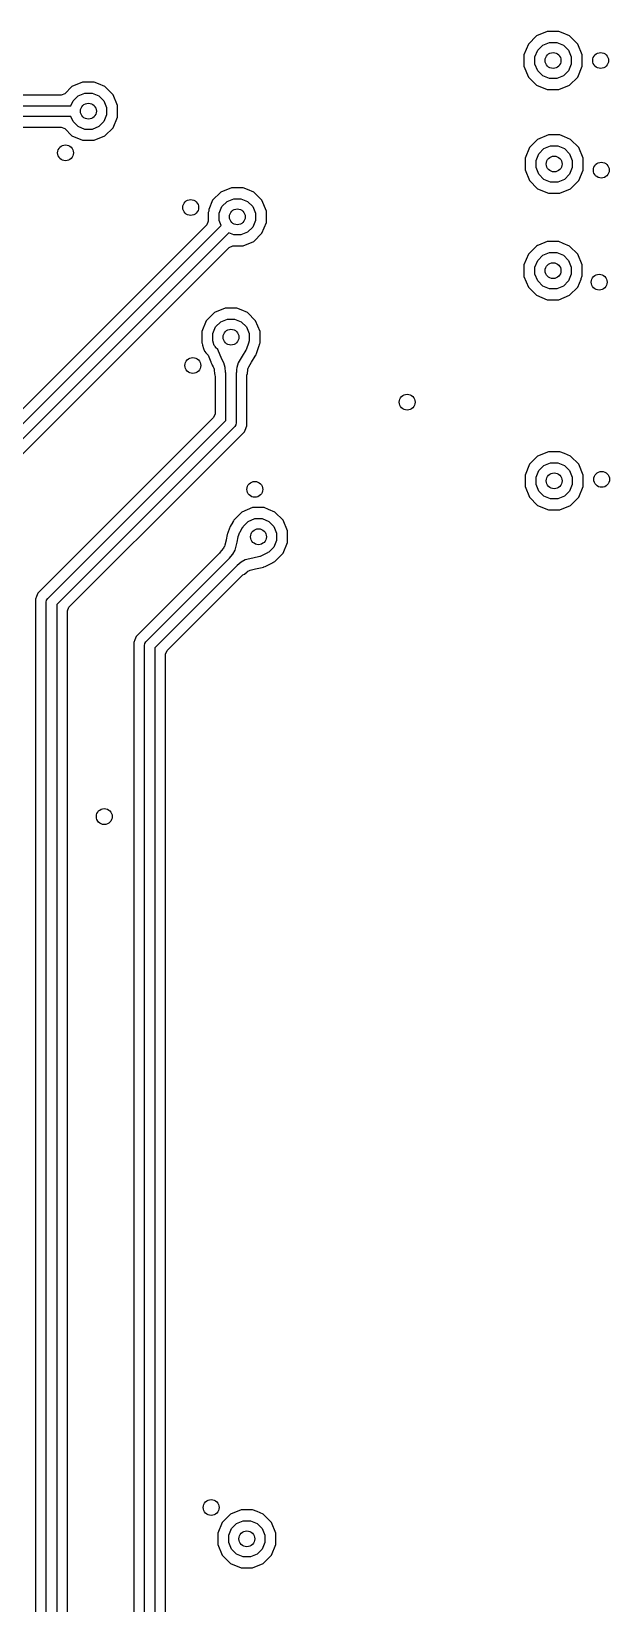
# Model space of a CAD drawing. Extents: x 114.9 to 199.6, y -137.1 to -76.7.
# Drawn here: x 183.84 to 189.31, y -106.8 to -91.91 of the extents above; entities that cross this region are included whole.
import ezdxf

# ---------------------------------------------------------------- set-up
doc = ezdxf.new("R2010")
doc.units = 0
doc.layers.add('BLACK', color=7, linetype='CONTINUOUS')

msp = doc.modelspace()

# ---------------------------------------------------------------- linework, layer by layer
at = {"layer": 'BLACK', "linetype": 'CONTINUOUS'}
for p, q in [((188.62394, -91.956444), (188.546444, -92.03394)), ((188.725198, -91.9145), (188.62394, -91.956444)), ((188.7252, -91.9145), (188.725198, -91.9145)), ((188.8348, -91.9145), (188.7252, -91.9145)), ((188.834801, -91.9145), (188.8348, -91.9145)), ((188.876744, -91.931874), (188.834801, -91.9145)), ((188.936058, -91.956443), (188.876744, -91.931874)), ((188.936059, -91.956444), (188.936058, -91.956443)), ((188.936061, -91.956445), (188.936059, -91.956444)), ((189.013555, -92.033939), (188.936061, -91.956445)), ((188.546444, -92.03394), (188.5045, -92.135198)), ((188.5045, -92.135198), (188.5045, -92.1352)), ((188.5045, -92.1352), (188.5045, -92.2448)), ((188.608363, -92.155859), (188.634493, -92.092775)), ((188.608363, -92.224141), (188.608363, -92.155859)), ((188.634493, -92.092775), (188.682775, -92.044493)), ((188.682775, -92.044493), (188.745859, -92.018363)), ((188.745859, -92.018363), (188.814141, -92.018363)), ((188.814141, -92.018363), (188.877225, -92.044493)), ((188.877225, -92.044493), (188.925507, -92.092775)), ((188.925507, -92.092775), (188.951637, -92.155859)), ((188.951637, -92.155859), (188.951637, -92.224141)), ((189.013555, -92.03394), (189.013555, -92.033939)), ((189.013557, -92.033942), (189.013555, -92.03394)), ((189.0555, -92.1352), (189.013557, -92.033942)), ((189.0555, -92.2448), (189.0555, -92.1352)), ((188.5045, -92.2448), (188.546443, -92.346058)), ((188.634493, -92.287225), (188.608363, -92.224141)), ((188.682775, -92.335507), (188.634493, -92.287225)), ((188.925507, -92.287225), (188.877225, -92.335507)), ((188.951637, -92.224141), (188.925507, -92.287225)), ((189.013557, -92.346058), (189.0555, -92.2448)), ((184.223939, -92.436444), (184.155237, -92.505148)), ((184.22394, -92.436444), (184.223939, -92.436444)), ((184.325198, -92.3945), (184.22394, -92.436444)), ((184.3252, -92.3945), (184.325198, -92.3945)), ((184.4348, -92.3945), (184.3252, -92.3945)), ((184.434801, -92.3945), (184.4348, -92.3945)), ((184.476744, -92.411874), (184.434801, -92.3945)), ((184.536058, -92.436443), (184.476744, -92.411874)), ((184.536059, -92.436444), (184.536058, -92.436443)), ((184.536061, -92.436445), (184.536059, -92.436444)), ((184.613555, -92.513939), (184.536061, -92.436445)), ((188.546443, -92.346058), (188.546444, -92.346059)), ((188.546444, -92.346059), (188.546445, -92.346061)), ((188.546445, -92.346061), (188.623939, -92.423555)), ((188.623939, -92.423555), (188.62394, -92.423555)), ((188.62394, -92.423555), (188.623942, -92.423557)), ((188.623942, -92.423557), (188.7252, -92.4655)), ((188.745859, -92.361637), (188.682775, -92.335507)), ((188.814141, -92.361637), (188.745859, -92.361637)), ((188.877225, -92.335507), (188.814141, -92.361637)), ((188.8348, -92.4655), (188.936058, -92.423557)), ((188.936058, -92.423557), (188.93606, -92.423555)), ((188.93606, -92.423555), (188.936061, -92.423555)), ((188.936061, -92.423555), (189.013555, -92.346061)), ((189.013555, -92.34606), (189.013557, -92.346058)), ((189.013555, -92.346061), (189.013555, -92.34606)), ((184.120589, -92.5195), (183.340062, -92.5195)), ((184.155237, -92.505148), (184.120589, -92.5195)), ((184.214932, -92.62), (184.234493, -92.572775)), ((184.234493, -92.572775), (184.282775, -92.524493)), ((184.282775, -92.524493), (184.345859, -92.498363)), ((184.345859, -92.498363), (184.414141, -92.498363)), ((184.414141, -92.498363), (184.477225, -92.524493)), ((184.477225, -92.524493), (184.525507, -92.572775)), ((184.525507, -92.572775), (184.551637, -92.635859)), ((184.613555, -92.51394), (184.613555, -92.513939)), ((184.613557, -92.513942), (184.613555, -92.51394)), ((184.6555, -92.6152), (184.613557, -92.513942)), ((188.7252, -92.4655), (188.725202, -92.4655)), ((188.725202, -92.4655), (188.834798, -92.4655)), ((188.834798, -92.4655), (188.8348, -92.4655)), ((183.37, -92.62), (184.214932, -92.62)), ((184.214932, -92.72), (183.390711, -92.72)), ((184.234493, -92.767225), (184.214932, -92.72)), ((184.551637, -92.704141), (184.525507, -92.767225)), ((184.551637, -92.635859), (184.551637, -92.704141)), ((184.613557, -92.826058), (184.6555, -92.7248)), ((184.6555, -92.7248), (184.6555, -92.6152)), ((183.452635, -92.8205), (184.120589, -92.8205)), ((184.120589, -92.8205), (184.155237, -92.834852)), ((184.155237, -92.834852), (184.223939, -92.903555)), ((184.223939, -92.903555), (184.22394, -92.903555)), ((184.22394, -92.903555), (184.223942, -92.903557)), ((184.223942, -92.903557), (184.3252, -92.9455)), ((184.282775, -92.815507), (184.234493, -92.767225)), ((184.345859, -92.841637), (184.282775, -92.815507)), ((184.414141, -92.841637), (184.345859, -92.841637)), ((184.477225, -92.815507), (184.414141, -92.841637)), ((184.4348, -92.9455), (184.536058, -92.903557)), ((184.525507, -92.767225), (184.477225, -92.815507)), ((184.536058, -92.903557), (184.53606, -92.903555)), ((184.53606, -92.903555), (184.536061, -92.903555)), ((184.536061, -92.903555), (184.613555, -92.826061)), ((184.613555, -92.82606), (184.613557, -92.826058)), ((184.613555, -92.826061), (184.613555, -92.82606)), ((188.735198, -92.8945), (188.63394, -92.936444)), ((188.7352, -92.8945), (188.735198, -92.8945)), ((188.8448, -92.8945), (188.7352, -92.8945)), ((188.844801, -92.8945), (188.8448, -92.8945)), ((188.886744, -92.911874), (188.844801, -92.8945)), ((184.3252, -92.9455), (184.325202, -92.9455)), ((184.325202, -92.9455), (184.434798, -92.9455)), ((184.434798, -92.9455), (184.4348, -92.9455)), ((188.556444, -93.01394), (188.5145, -93.115198)), ((188.63394, -92.936444), (188.556444, -93.01394)), ((188.644493, -93.072775), (188.692775, -93.024493)), ((188.692775, -93.024493), (188.755859, -92.998363)), ((188.755859, -92.998363), (188.824141, -92.998363)), ((188.824141, -92.998363), (188.887225, -93.024493)), ((188.946058, -92.936443), (188.886744, -92.911874)), ((188.887225, -93.024493), (188.935507, -93.072775)), ((188.946059, -92.936444), (188.946058, -92.936443)), ((188.946061, -92.936445), (188.946059, -92.936444)), ((189.023555, -93.013939), (188.946061, -92.936445)), ((189.023555, -93.01394), (189.023555, -93.013939)), ((189.023557, -93.013942), (189.023555, -93.01394)), ((189.0655, -93.1152), (189.023557, -93.013942)), ((188.5145, -93.115198), (188.5145, -93.1152)), ((188.5145, -93.1152), (188.5145, -93.2248)), ((188.618363, -93.135859), (188.644493, -93.072775)), ((188.618363, -93.204141), (188.618363, -93.135859)), ((188.935507, -93.072775), (188.961637, -93.135859)), ((188.961637, -93.135859), (188.961637, -93.204141)), ((189.064666, -93.193446), (189.0655, -93.191432)), ((189.064666, -93.226813), (189.064666, -93.193446)), ((189.0655, -93.191432), (189.0655, -93.1152)), ((188.5145, -93.2248), (188.556443, -93.326058)), ((188.556443, -93.326058), (188.556444, -93.326059)), ((188.556444, -93.326059), (188.556445, -93.326061)), ((188.556445, -93.326061), (188.633939, -93.403555)), ((188.644493, -93.267225), (188.618363, -93.204141)), ((188.692775, -93.315507), (188.644493, -93.267225)), ((188.755859, -93.341637), (188.692775, -93.315507)), ((188.824141, -93.341637), (188.755859, -93.341637)), ((188.887225, -93.315507), (188.824141, -93.341637)), ((188.935507, -93.267225), (188.887225, -93.315507)), ((188.961637, -93.204141), (188.935507, -93.267225)), ((188.946061, -93.403555), (189.023555, -93.326061)), ((189.023555, -93.32606), (189.023557, -93.326058)), ((189.023555, -93.326061), (189.023555, -93.32606)), ((189.023557, -93.326058), (189.064666, -93.226813)), ((185.63394, -93.436444), (185.556444, -93.51394)), ((185.735198, -93.3945), (185.63394, -93.436444)), ((185.692775, -93.524493), (185.755859, -93.498363)), ((185.7352, -93.3945), (185.735198, -93.3945)), ((185.8448, -93.3945), (185.7352, -93.3945)), ((185.755859, -93.498363), (185.824141, -93.498363)), ((185.824141, -93.498363), (185.887225, -93.524493)), ((185.844801, -93.3945), (185.8448, -93.3945)), ((185.886744, -93.411874), (185.844801, -93.3945)), ((185.946058, -93.436443), (185.886744, -93.411874)), ((185.946059, -93.436444), (185.946058, -93.436443)), ((185.946061, -93.436445), (185.946059, -93.436444)), ((186.023555, -93.513939), (185.946061, -93.436445)), ((188.633939, -93.403555), (188.63394, -93.403555)), ((188.63394, -93.403555), (188.633942, -93.403557)), ((188.633942, -93.403557), (188.7352, -93.4455)), ((188.7352, -93.4455), (188.735202, -93.4455)), ((188.735202, -93.4455), (188.844798, -93.4455)), ((188.844798, -93.4455), (188.8448, -93.4455)), ((188.8448, -93.4455), (188.946058, -93.403557)), ((188.946058, -93.403557), (188.94606, -93.403555)), ((188.94606, -93.403555), (188.946061, -93.403555)), ((185.520373, -93.615888), (185.5145, -93.630066)), ((185.5145, -93.630066), (185.5145, -93.712363)), ((185.556444, -93.51394), (185.520373, -93.601019)), ((185.520373, -93.601019), (185.520373, -93.615888)), ((185.618363, -93.635859), (185.644493, -93.572775)), ((185.618363, -93.704141), (185.618363, -93.635859)), ((185.644493, -93.572775), (185.692775, -93.524493)), ((185.887225, -93.524493), (185.935507, -93.572775)), ((185.935507, -93.572775), (185.961637, -93.635859)), ((185.961637, -93.635859), (185.961637, -93.704141)), ((186.023555, -93.51394), (186.023555, -93.513939)), ((186.023557, -93.513942), (186.023555, -93.51394)), ((186.0655, -93.6152), (186.023557, -93.513942)), ((186.0655, -93.7248), (186.0655, -93.6152)), ((185.500148, -93.747011), (168.482414, -110.764745)), ((168.574645, -110.814645), (185.637924, -93.751365)), ((185.5145, -93.712363), (185.500148, -93.747011)), ((185.637924, -93.751365), (185.618363, -93.704141)), ((185.935507, -93.767225), (185.887225, -93.815507)), ((185.961637, -93.704141), (185.935507, -93.767225)), ((186.023557, -93.826058), (186.0655, -93.7248)), ((185.708634, -93.822075), (168.66, -110.87071)), ((185.755859, -93.841637), (185.708634, -93.822075)), ((185.712987, -93.959851), (185.747635, -93.9455)), ((185.747635, -93.9455), (185.844798, -93.9455)), ((185.824141, -93.841637), (185.755859, -93.841637)), ((185.887225, -93.815507), (185.824141, -93.841637)), ((185.844798, -93.9455), (185.8448, -93.9455)), ((185.8448, -93.9455), (185.946058, -93.903557)), ((185.946058, -93.903557), (185.94606, -93.903555)), ((185.94606, -93.903555), (185.946061, -93.903555)), ((185.946061, -93.903555), (186.023555, -93.826061)), ((186.023555, -93.82606), (186.023557, -93.826058)), ((186.023555, -93.826061), (186.023555, -93.82606)), ((188.62394, -93.946444), (188.546444, -94.02394)), ((188.631779, -93.943197), (188.62394, -93.946444)), ((188.641312, -93.939248), (188.631779, -93.943197)), ((188.725198, -93.9045), (188.641312, -93.939248)), ((188.7252, -93.9045), (188.725198, -93.9045)), ((188.8348, -93.9045), (188.7252, -93.9045)), ((188.834801, -93.9045), (188.8348, -93.9045)), ((188.876744, -93.921874), (188.834801, -93.9045)), ((188.936058, -93.946443), (188.876744, -93.921874)), ((188.936059, -93.946444), (188.936058, -93.946443)), ((188.936061, -93.946445), (188.936059, -93.946444)), ((189.013555, -94.023939), (188.936061, -93.946445)), ((185.54764, -94.125198), (185.712987, -93.959851)), ((188.546444, -94.02394), (188.5045, -94.125198)), ((188.608363, -94.145859), (188.634493, -94.082775)), ((188.634493, -94.082775), (188.682775, -94.034493)), ((188.682775, -94.034493), (188.745859, -94.008363)), ((188.745859, -94.008363), (188.814141, -94.008363)), ((188.814141, -94.008363), (188.877225, -94.034493)), ((188.877225, -94.034493), (188.925507, -94.082775)), ((188.925507, -94.082775), (188.951637, -94.145859)), ((189.013555, -94.02394), (189.013555, -94.023939)), ((189.013557, -94.023942), (189.013555, -94.02394)), ((189.0555, -94.1252), (189.013557, -94.023942)), ((168.774851, -110.897988), (185.54764, -94.125198)), ((188.5045, -94.125198), (188.5045, -94.1252)), ((188.5045, -94.1252), (188.5045, -94.2348)), ((188.5045, -94.2348), (188.546443, -94.336058)), ((188.608363, -94.214141), (188.608363, -94.145859)), ((188.634493, -94.277225), (188.608363, -94.214141)), ((188.951637, -94.214141), (188.925507, -94.277225)), ((188.951637, -94.145859), (188.951637, -94.214141)), ((189.044929, -94.255001), (189.0555, -94.22948)), ((189.0555, -94.22948), (189.0555, -94.1252)), ((188.546443, -94.336058), (188.546444, -94.336059)), ((188.546444, -94.336059), (188.546445, -94.336061)), ((188.546445, -94.336061), (188.623939, -94.413555)), ((188.682775, -94.325507), (188.634493, -94.277225)), ((188.745859, -94.351637), (188.682775, -94.325507)), ((188.814141, -94.351637), (188.745859, -94.351637)), ((188.877225, -94.325507), (188.814141, -94.351637)), ((188.925507, -94.277225), (188.877225, -94.325507)), ((188.936061, -94.413555), (189.013555, -94.336061)), ((189.013555, -94.33606), (189.013557, -94.336058)), ((189.013555, -94.336061), (189.013555, -94.33606)), ((189.013557, -94.336058), (189.044929, -94.26032)), ((189.044929, -94.26032), (189.044929, -94.255001)), ((185.675198, -94.5345), (185.57394, -94.576444)), ((185.6752, -94.5345), (185.675198, -94.5345)), ((185.7848, -94.5345), (185.6752, -94.5345)), ((185.784801, -94.5345), (185.7848, -94.5345)), ((185.826744, -94.551874), (185.784801, -94.5345)), ((188.623939, -94.413555), (188.62394, -94.413555)), ((188.62394, -94.413555), (188.623942, -94.413557)), ((188.623942, -94.413557), (188.7252, -94.4555)), ((188.7252, -94.4555), (188.725202, -94.4555)), ((188.725202, -94.4555), (188.834798, -94.4555)), ((188.834798, -94.4555), (188.8348, -94.4555)), ((188.8348, -94.4555), (188.936058, -94.413557)), ((188.936058, -94.413557), (188.93606, -94.413555)), ((188.93606, -94.413555), (188.936061, -94.413555)), ((185.496444, -94.65394), (185.4545, -94.755198)), ((185.57394, -94.576444), (185.496444, -94.65394)), ((185.584493, -94.712775), (185.632775, -94.664493)), ((185.632775, -94.664493), (185.695859, -94.638363)), ((185.695859, -94.638363), (185.764141, -94.638363)), ((185.764141, -94.638363), (185.827225, -94.664493)), ((185.886058, -94.576443), (185.826744, -94.551874)), ((185.827225, -94.664493), (185.875507, -94.712775)), ((185.886059, -94.576444), (185.886058, -94.576443)), ((185.886061, -94.576445), (185.886059, -94.576444)), ((185.963555, -94.653939), (185.886061, -94.576445)), ((185.963555, -94.65394), (185.963555, -94.653939)), ((185.963557, -94.653942), (185.963555, -94.65394)), ((186.0055, -94.7552), (185.963557, -94.653942)), ((185.4545, -94.755198), (185.4545, -94.8648)), ((185.558363, -94.775859), (185.584493, -94.712775)), ((185.558363, -94.844141), (185.558363, -94.775859)), ((185.875507, -94.712775), (185.901637, -94.775859)), ((185.901637, -94.775859), (185.901637, -94.844141)), ((186.0055, -94.8648), (186.0055, -94.7552)), ((185.4545, -94.8648), (185.456504, -94.869639)), ((185.456504, -94.869639), (185.459485, -94.88215)), ((185.459485, -94.88215), (185.459665, -94.882119)), ((185.459665, -94.882119), (185.460078, -94.884484)), ((185.460078, -94.884484), (185.468995, -94.916554)), ((185.468995, -94.916554), (185.468997, -94.916559)), ((185.468997, -94.916559), (185.479521, -94.941469)), ((185.479521, -94.941469), (185.479527, -94.94148)), ((185.479527, -94.94148), (185.482513, -94.946597)), ((185.482513, -94.946597), (185.482527, -94.946618)), ((185.482527, -94.946618), (185.490569, -94.957048)), ((185.490569, -94.957048), (185.490577, -94.957058)), ((185.490577, -94.957058), (185.491233, -94.957909)), ((185.491233, -94.957909), (185.513766, -94.980442)), ((185.513766, -94.980442), (185.539896, -95.043526)), ((185.562096, -94.853154), (185.558363, -94.844141)), ((185.561722, -94.856221), (185.562096, -94.853154)), ((185.57064, -94.888294), (185.561722, -94.856221)), ((185.573638, -94.893431), (185.57064, -94.888294)), ((185.582414, -94.902207), (185.573638, -94.893431)), ((185.584493, -94.907225), (185.582414, -94.902207)), ((185.603894, -94.926626), (185.584493, -94.907225)), ((185.641781, -95.018092), (185.603894, -94.926626)), ((185.871286, -94.933822), (185.835284, -94.989902)), ((185.872537, -94.93121), (185.871286, -94.933822)), ((185.897451, -94.856663), (185.872537, -94.93121)), ((185.897816, -94.855301), (185.897451, -94.856663)), ((185.901637, -94.844141), (185.897561, -94.853981)), ((185.897561, -94.853981), (185.897816, -94.855301)), ((185.960066, -94.990817), (185.966436, -94.979393)), ((185.966436, -94.979393), (185.967687, -94.976781)), ((185.967687, -94.976781), (185.972597, -94.964651)), ((185.972597, -94.964651), (185.997511, -94.890104)), ((185.997511, -94.890104), (185.999355, -94.883972)), ((185.999355, -94.883972), (185.99972, -94.88261)), ((185.99972, -94.882599), (185.999732, -94.882523)), ((185.99972, -94.88261), (185.99972, -94.882599)), ((185.999732, -94.882523), (186.000054, -94.88136)), ((186.000054, -94.88136), (186.000439, -94.879926)), ((186.000439, -94.879926), (186.000451, -94.879929)), ((186.000451, -94.879929), (186.002924, -94.871015)), ((186.002924, -94.871015), (186.0055, -94.8648)), ((185.539896, -95.043526), (185.539896, -95.047803)), ((185.539896, -95.047803), (185.544311, -95.058462)), ((185.544311, -95.058462), (185.54753, -95.065497)), ((185.54753, -95.065497), (185.548302, -95.06703)), ((185.548302, -95.06703), (185.552077, -95.073886)), ((185.552077, -95.073886), (185.552086, -95.073901)), ((185.552086, -95.073901), (185.552091, -95.07391)), ((185.552091, -95.07391), (185.562079, -95.090554)), ((185.562079, -95.090554), (185.567265, -95.102612)), ((185.567265, -95.102612), (185.569782, -95.111645)), ((185.569782, -95.111645), (185.571434, -95.121024)), ((185.571434, -95.121024), (185.573978, -95.153961)), ((185.64255, -95.019621), (185.641781, -95.018092)), ((185.663287, -95.054174), (185.64255, -95.019621)), ((185.67546, -95.097858), (185.663287, -95.054174)), ((185.678809, -95.141221), (185.67546, -95.097858)), ((185.783089, -95.117059), (185.780842, -95.145848)), ((185.784628, -95.097352), (185.783089, -95.117059)), ((185.796806, -95.054174), (185.784628, -95.097352)), ((185.797021, -95.05341), (185.796806, -95.054174)), ((185.835284, -94.989902), (185.797021, -95.05341)), ((185.886022, -95.154059), (185.888742, -95.119205)), ((185.888742, -95.119205), (185.888961, -95.117673)), ((185.888961, -95.117673), (185.889264, -95.117159)), ((185.889264, -95.117159), (185.89031, -95.111296)), ((185.89031, -95.111296), (185.892919, -95.102045)), ((185.892919, -95.102045), (185.898106, -95.090061)), ((185.898106, -95.090061), (185.924536, -95.046193)), ((185.924536, -95.046193), (185.925216, -95.0451)), ((185.925216, -95.0451), (185.960066, -94.990817)), ((185.573978, -95.153961), (185.573978, -95.153963)), ((185.573978, -95.153963), (185.577925, -95.169151)), ((185.577925, -95.169151), (185.5795, -95.181473)), ((185.5795, -95.181473), (185.5795, -95.537363)), ((185.679166, -95.145838), (185.678809, -95.141221)), ((185.68, -95.14765), (185.679166, -95.145838)), ((185.68, -95.59929), (185.68, -95.14765)), ((185.780842, -95.145848), (185.78, -95.147502)), ((185.78, -95.147502), (185.78, -95.62)), ((185.8805, -95.180444), (185.880991, -95.173521)), ((185.8805, -95.649936), (185.8805, -95.180444)), ((185.880991, -95.173521), (185.881449, -95.170305)), ((185.881449, -95.170305), (185.886022, -95.154059)), ((185.565148, -95.572011), (183.902413, -97.234746)), ((185.5795, -95.537363), (185.565148, -95.572011)), ((183.994645, -97.284645), (185.68, -95.59929)), ((185.765355, -95.655355), (184.08, -97.34071)), ((185.668339, -95.8945), (185.857587, -95.705252)), ((185.776194, -95.639134), (185.765355, -95.655355)), ((185.78, -95.62), (185.776194, -95.639134)), ((185.857587, -95.705252), (185.864297, -95.689049)), ((185.864297, -95.689049), (185.8805, -95.649936)), ((185.487113, -96.075726), (185.668339, -95.8945)), ((188.556444, -96.01394), (188.5145, -96.115198)), ((188.63394, -95.936444), (188.556444, -96.01394)), ((188.735198, -95.8945), (188.63394, -95.936444)), ((188.644493, -96.072775), (188.692775, -96.024493)), ((188.692775, -96.024493), (188.755859, -95.998363)), ((188.7352, -95.8945), (188.735198, -95.8945)), ((188.8448, -95.8945), (188.7352, -95.8945)), ((188.755859, -95.998363), (188.824141, -95.998363)), ((188.824141, -95.998363), (188.887225, -96.024493)), ((188.844801, -95.8945), (188.8448, -95.8945)), ((188.886744, -95.911874), (188.844801, -95.8945)), ((188.946058, -95.936443), (188.886744, -95.911874)), ((188.887225, -96.024493), (188.935507, -96.072775)), ((188.946059, -95.936444), (188.946058, -95.936443)), ((188.946061, -95.936445), (188.946059, -95.936444)), ((189.023555, -96.013939), (188.946061, -95.936445)), ((189.023555, -96.01394), (189.023555, -96.013939)), ((189.023557, -96.013942), (189.023555, -96.01394)), ((189.0655, -96.1152), (189.023557, -96.013942)), ((184.194852, -97.367987), (185.447641, -96.115198)), ((185.447641, -96.115198), (185.487113, -96.075726)), ((188.5145, -96.115198), (188.5145, -96.1152)), ((188.5145, -96.1152), (188.5145, -96.2248)), ((188.618363, -96.135859), (188.644493, -96.072775)), ((188.618363, -96.204141), (188.618363, -96.135859)), ((188.935507, -96.072775), (188.961637, -96.135859)), ((188.961637, -96.135859), (188.961637, -96.204141)), ((189.0655, -96.2248), (189.0655, -96.1152)), ((188.5145, -96.2248), (188.556443, -96.326058)), ((188.556443, -96.326058), (188.556444, -96.326059)), ((188.556444, -96.326059), (188.556445, -96.326061)), ((188.556445, -96.326061), (188.633939, -96.403555)), ((188.644493, -96.267225), (188.618363, -96.204141)), ((188.692775, -96.315507), (188.644493, -96.267225)), ((188.755859, -96.341637), (188.692775, -96.315507)), ((188.887225, -96.315507), (188.824141, -96.341637)), ((188.935507, -96.267225), (188.887225, -96.315507)), ((188.961637, -96.204141), (188.935507, -96.267225)), ((188.946061, -96.403555), (189.023555, -96.326061)), ((189.023555, -96.32606), (189.023557, -96.326058)), ((189.023555, -96.326061), (189.023555, -96.32606)), ((189.023557, -96.326058), (189.0655, -96.2248)), ((185.833939, -96.466444), (185.756443, -96.543941)), ((185.83394, -96.466444), (185.833939, -96.466444)), ((185.935198, -96.4245), (185.83394, -96.466444)), ((185.9352, -96.4245), (185.935198, -96.4245)), ((186.0448, -96.4245), (185.9352, -96.4245)), ((186.044801, -96.4245), (186.0448, -96.4245)), ((186.086744, -96.441874), (186.044801, -96.4245)), ((186.146058, -96.466443), (186.086744, -96.441874)), ((186.146059, -96.466444), (186.146058, -96.466443)), ((186.146061, -96.466445), (186.146059, -96.466444)), ((186.223555, -96.543939), (186.146061, -96.466445)), ((188.633939, -96.403555), (188.63394, -96.403555)), ((188.63394, -96.403555), (188.633942, -96.403557)), ((188.633942, -96.403557), (188.7352, -96.4455)), ((188.7352, -96.4455), (188.735202, -96.4455)), ((188.735202, -96.4455), (188.844798, -96.4455)), ((188.824141, -96.341637), (188.755859, -96.341637)), ((188.844798, -96.4455), (188.8448, -96.4455)), ((188.8448, -96.4455), (188.946058, -96.403557)), ((188.946058, -96.403557), (188.94606, -96.403555)), ((188.94606, -96.403555), (188.946061, -96.403555)), ((185.715613, -96.619692), (185.700096, -96.662415)), ((185.718968, -96.611533), (185.715613, -96.619692)), ((185.719775, -96.609782), (185.718968, -96.611533)), ((185.723729, -96.602057), (185.719775, -96.609782)), ((185.746471, -96.561799), (185.723729, -96.602057)), ((185.747856, -96.559828), (185.746471, -96.561799)), ((185.754438, -96.54878), (185.747706, -96.559723)), ((185.747706, -96.559723), (185.747856, -96.559828)), ((185.756442, -96.543942), (185.754438, -96.54878)), ((185.756443, -96.543941), (185.756442, -96.543942)), ((185.815587, -96.653946), (185.838326, -96.613692)), ((185.838326, -96.613692), (185.840759, -96.611788)), ((185.840759, -96.611788), (185.844493, -96.602775)), ((185.844493, -96.602775), (185.892775, -96.554493)), ((185.892775, -96.554493), (185.955859, -96.528363)), ((185.955859, -96.528363), (186.024141, -96.528363)), ((186.024141, -96.528363), (186.087225, -96.554493)), ((186.087225, -96.554493), (186.135507, -96.602775)), ((186.135507, -96.602775), (186.161637, -96.665859)), ((186.223555, -96.54394), (186.223555, -96.543939)), ((186.223557, -96.543942), (186.223555, -96.54394)), ((186.2655, -96.6452), (186.223557, -96.543942)), ((185.68507, -96.730857), (185.672878, -96.779643)), ((185.685595, -96.728516), (185.68507, -96.730857)), ((185.695307, -96.679577), (185.685595, -96.728516)), ((185.697165, -96.67178), (185.695307, -96.679577)), ((185.697632, -96.670105), (185.697165, -96.67178)), ((185.700096, -96.662415), (185.697632, -96.670105)), ((185.770169, -96.825485), (185.788341, -96.752763)), ((185.788341, -96.752763), (185.798787, -96.700123)), ((185.798787, -96.700123), (185.799259, -96.69843)), ((185.799259, -96.69843), (185.814778, -96.655701)), ((185.814778, -96.655701), (185.815587, -96.653946)), ((186.161637, -96.734141), (186.135507, -96.797225)), ((186.161637, -96.665859), (186.161637, -96.734141)), ((186.223557, -96.856058), (186.2655, -96.7548)), ((186.2655, -96.7548), (186.2655, -96.6452)), ((185.620908, -96.85625), (184.832414, -97.644744)), ((184.924645, -97.694645), (185.715888, -96.903401)), ((185.628506, -96.846428), (185.620908, -96.85625)), ((185.636458, -96.832895), (185.628506, -96.846428)), ((185.636459, -96.832893), (185.636458, -96.832895)), ((185.657947, -96.807807), (185.636459, -96.832893)), ((185.66341, -96.800006), (185.657947, -96.807807)), ((185.668018, -96.791837), (185.66341, -96.800006)), ((185.672878, -96.779643), (185.668018, -96.791837)), ((185.715888, -96.903401), (185.716581, -96.901529)), ((185.716581, -96.901529), (185.729455, -96.886499)), ((185.729455, -96.886499), (185.747888, -96.864981)), ((185.747888, -96.864981), (185.770169, -96.825485)), ((185.865267, -96.91951), (185.825435, -96.941818)), ((185.86527, -96.919509), (185.865267, -96.91951)), ((185.937261, -96.901652), (185.86527, -96.919509)), ((186.002347, -96.887461), (185.937261, -96.901652)), ((186.005079, -96.886499), (186.002347, -96.887461)), ((186.07541, -96.851402), (186.005079, -96.886499)), ((186.076632, -96.850697), (186.07541, -96.851402)), ((186.077385, -96.849582), (186.076632, -96.850697)), ((186.087225, -96.845507), (186.077385, -96.849582)), ((186.135507, -96.797225), (186.087225, -96.845507)), ((186.146058, -96.933557), (186.223557, -96.856058)), ((185.786703, -96.974006), (185.01, -97.75071)), ((185.124851, -97.777988), (185.83448, -97.068358)), ((185.78847, -96.973431), (185.786703, -96.974006)), ((185.825435, -96.941818), (185.78847, -96.973431)), ((185.83448, -97.068358), (185.839714, -97.063818)), ((185.839714, -97.063818), (185.842311, -97.061869)), ((185.842311, -97.061869), (185.857039, -97.053609)), ((185.857039, -97.053609), (185.883606, -97.030887)), ((185.883606, -97.030887), (185.884841, -97.029961)), ((185.884841, -97.029961), (185.885417, -97.029813)), ((185.885417, -97.029813), (185.890303, -97.026405)), ((185.890303, -97.026405), (185.898687, -97.02171)), ((185.898687, -97.02171), (185.910826, -97.016905)), ((185.910826, -97.016905), (185.960618, -97.004554)), ((185.960618, -97.004554), (185.961799, -97.004279)), ((185.961799, -97.004279), (186.024822, -96.990539)), ((186.024822, -96.990539), (186.037387, -96.986972)), ((186.037387, -96.986972), (186.040119, -96.98601)), ((186.040119, -96.98601), (186.052186, -96.980898)), ((186.052186, -96.980898), (186.122517, -96.945801)), ((186.122517, -96.945801), (186.128131, -96.942785)), ((186.128131, -96.942785), (186.129353, -96.94208)), ((186.129353, -96.94208), (186.129362, -96.942071)), ((186.129362, -96.942071), (186.129445, -96.942011)), ((186.129445, -96.942011), (186.130837, -96.941223)), ((186.130837, -96.941223), (186.131764, -96.940689)), ((186.131764, -96.940689), (186.131768, -96.940696)), ((186.131768, -96.940696), (186.139834, -96.936134)), ((186.139834, -96.936134), (186.146058, -96.933557)), ((183.88899, -97.267151), (183.8795, -97.290064)), ((183.8795, -97.290064), (183.8795, -97.290065)), ((183.8795, -97.290065), (183.8795, -120.777363)), ((183.902413, -97.234746), (183.88899, -97.267149)), ((183.88899, -97.267149), (183.88899, -97.267151)), ((183.98, -97.32), (183.983806, -97.300866)), ((183.98, -120.83929), (183.98, -97.32)), ((183.983806, -97.300866), (183.994645, -97.284645)), ((184.08, -97.34071), (184.08, -120.86)), ((184.1805, -97.402635), (184.194852, -97.367987)), ((184.1805, -120.889936), (184.1805, -97.402635)), ((184.832413, -97.644746), (184.81899, -97.677149)), ((184.832414, -97.644744), (184.832413, -97.644746)), ((184.81899, -97.677151), (184.8095, -97.700064)), ((184.8095, -97.700064), (184.8095, -97.700065)), ((184.8095, -97.700065), (184.8095, -121.497363)), ((184.81899, -97.677149), (184.81899, -97.677151)), ((184.91, -97.73), (184.913806, -97.710866)), ((184.91, -121.559289), (184.91, -97.73)), ((184.913806, -97.710866), (184.924645, -97.694645)), ((185.01, -97.75071), (185.01, -121.58)), ((185.1105, -97.812635), (185.124851, -97.777988)), ((185.1105, -106.135198), (185.1105, -97.812635)), ((185.72394, -105.956444), (185.646444, -106.03394)), ((185.825198, -105.9145), (185.72394, -105.956444)), ((185.8252, -105.9145), (185.825198, -105.9145)), ((185.9348, -105.9145), (185.8252, -105.9145)), ((185.934801, -105.9145), (185.9348, -105.9145)), ((185.976744, -105.931874), (185.934801, -105.9145)), ((186.036058, -105.956443), (185.976744, -105.931874)), ((186.036059, -105.956444), (186.036058, -105.956443)), ((186.036061, -105.956445), (186.036059, -105.956444)), ((186.113555, -106.033939), (186.036061, -105.956445)), ((185.1105, -121.609936), (185.1105, -106.135198)), ((185.646444, -106.03394), (185.6045, -106.135198)), ((185.6045, -106.135198), (185.6045, -106.1352)), ((185.6045, -106.1352), (185.6045, -106.2448)), ((185.708363, -106.155859), (185.734493, -106.092775)), ((185.734493, -106.092775), (185.782775, -106.044493)), ((185.782775, -106.044493), (185.845859, -106.018363)), ((185.845859, -106.018363), (185.914141, -106.018363)), ((185.914141, -106.018363), (185.977225, -106.044493)), ((185.977225, -106.044493), (186.025507, -106.092775)), ((186.025507, -106.092775), (186.051637, -106.155859)), ((186.113555, -106.03394), (186.113555, -106.033939)), ((186.113557, -106.033942), (186.113555, -106.03394)), ((186.1555, -106.1352), (186.113557, -106.033942)), ((186.1555, -106.2448), (186.1555, -106.1352)), ((185.6045, -106.2448), (185.646443, -106.346058)), ((185.708363, -106.224141), (185.708363, -106.155859)), ((185.734493, -106.287225), (185.708363, -106.224141)), ((185.782775, -106.335507), (185.734493, -106.287225)), ((186.025507, -106.287225), (185.977225, -106.335507)), ((186.051637, -106.224141), (186.025507, -106.287225)), ((186.051637, -106.155859), (186.051637, -106.224141)), ((186.113557, -106.346058), (186.1555, -106.2448)), ((185.646443, -106.346058), (185.646444, -106.346059)), ((185.646444, -106.346059), (185.646445, -106.346061)), ((185.646445, -106.346061), (185.723939, -106.423555)), ((185.723939, -106.423555), (185.72394, -106.423555)), ((185.72394, -106.423555), (185.723942, -106.423557)), ((185.723942, -106.423557), (185.8252, -106.4655)), ((185.845859, -106.361637), (185.782775, -106.335507)), ((185.914141, -106.361637), (185.845859, -106.361637)), ((185.977225, -106.335507), (185.914141, -106.361637)), ((185.9348, -106.4655), (186.036058, -106.423557)), ((186.036058, -106.423557), (186.03606, -106.423555)), ((186.03606, -106.423555), (186.036061, -106.423555)), ((186.036061, -106.423555), (186.113555, -106.346061)), ((186.113555, -106.34606), (186.113557, -106.346058)), ((186.113555, -106.346061), (186.113555, -106.34606)), ((185.8252, -106.4655), (185.825202, -106.4655)), ((185.825202, -106.4655), (185.934798, -106.4655)), ((185.934798, -106.4655), (185.9348, -106.4655))]:
    msp.add_line(p, q, dxfattribs=at)
at = {"layer": 'BLACK'}
for centre in [(188.78, -92.19), (189.230003, -92.19), (184.38, -92.67), (184.163624, -93.064568), (188.79, -93.17), (189.236303, -93.227587), (185.348736, -93.581747), (185.79, -93.67), (188.78, -94.18), (189.216566, -94.289142), (185.73, -94.81), (185.368259, -95.077667), (187.398, -95.426), (185.955486, -96.251323), (188.79, -96.17), (189.239808, -96.15677), (185.99, -96.7), (184.53, -99.35), (185.542177, -105.892716), (185.88, -106.19)]:
    msp.add_circle(centre, 0.075, dxfattribs=at)

doc.saveas('drawing.dxf')
